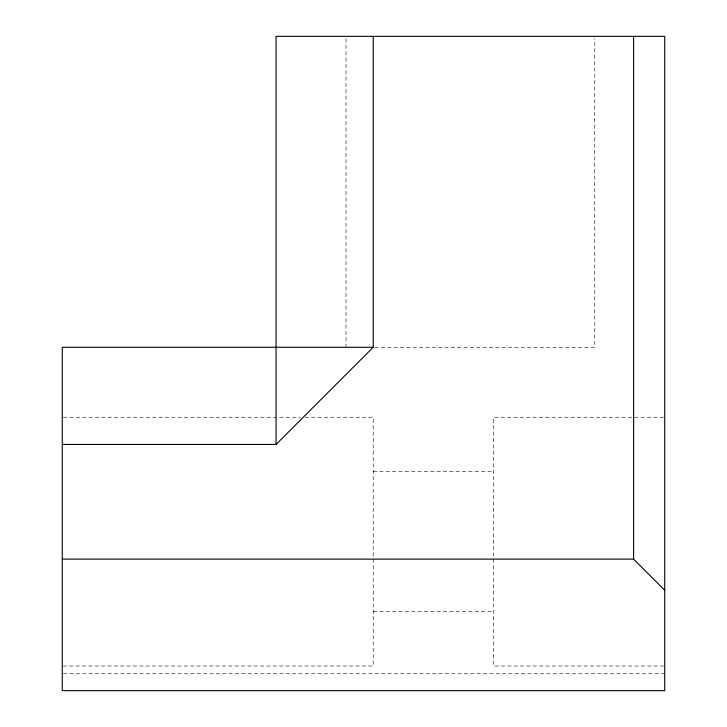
<?xml version="1.0" encoding="UTF-8"?>
<svg xmlns="http://www.w3.org/2000/svg" width="727" height="727" viewBox="0 0 727 727"><rect width="100%" height="100%" fill="white"/><g stroke="black" fill="none" stroke-linecap="round" stroke-linejoin="round"><path stroke-width="0.55" stroke-dasharray="3.63 2.73" d="M374.75 347.288L594.759 347.288L594.759 38.622M63.413 417.253L300.587 417.253M305.131 417.253L373.215 417.253L373.215 666.005L63.413 666.005M663.587 417.253L493.706 417.253L493.706 666.005L663.587 666.005M373.215 471.669L493.706 471.669M373.215 611.589L493.706 611.589M63.413 673.775L664.723 673.775M346.007 38.622L346.007 347.288"/><path stroke-width="1.09" d="M62.277 444.461L276.051 444.461L373.215 347.288L373.215 36.35M373.215 347.288L62.277 347.288L62.277 690.65L664.723 690.65L664.723 36.35L276.051 36.35L276.051 444.461M62.277 559.118L633.626 559.118L664.723 590.251M633.626 36.35L633.626 559.118"/></g></svg>
